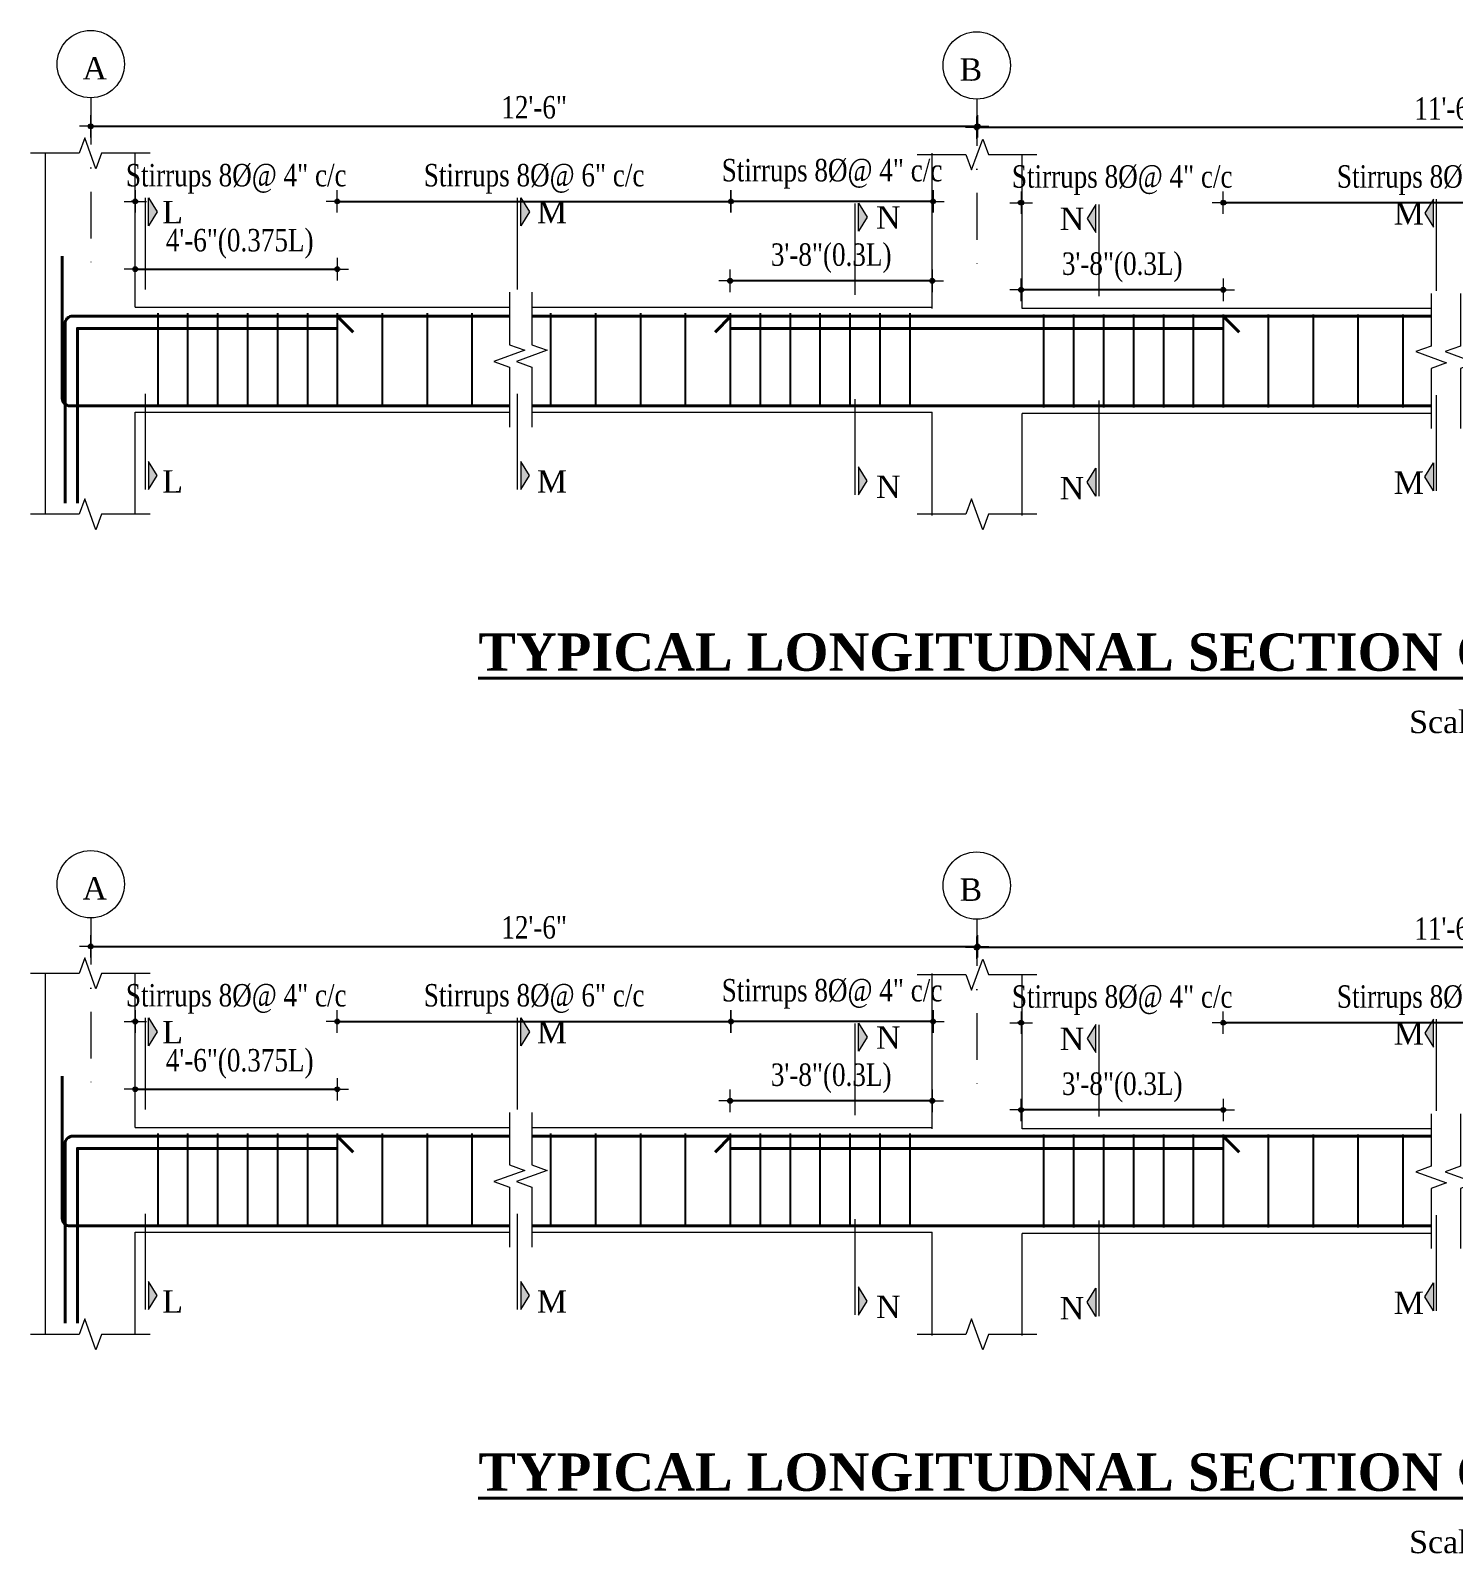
# Model space of a CAD drawing. Header units: feet. Extents: x 28652 to 66086, y -6769 to -640.
# Drawn here: x 55083.7 to 55464, y -1166.6 to -759.5 of the extents above; entities that cross this region are included whole.
import ezdxf

# ---------------------------------------------------------------- set-up
doc = ezdxf.new("R2010")
doc.units = ezdxf.units.FT
doc.header["$LTSCALE"] = 50
doc.header["$MEASUREMENT"] = 0
doc.header["$PDMODE"] = 34
doc.linetypes.add('DASHDOTX2', pattern=[2, 1, -0.5, 0, -0.5])
for name, color, linetype, lineweight in [('DIMENSION', 142, 'Continuous', 13), ('SES-CENTRE', 8, 'DASHDOTX2', 13), ('SES-DIMENSION', 142, 'Continuous', 13), ('SES-HACTH', 8, 'Continuous', 13), ('SES-REBARS', 1, 'Continuous', 40), ('SES-SLAB OUTLINE', 4, 'Continuous', 18), ('SES-TEXT', 3, 'Continuous', 20), ('SES-TitleText', 7, 'Continuous', 40)]:
    doc.layers.add(name, color=color, linetype=linetype, lineweight=lineweight)
doc.layers.add('SES-STIRRUP', color=10, linetype='Continuous')
doc.styles.add('1.8 str', font='times.ttf', dxfattribs={"width": 0.8, "height": 6})
doc.styles.add('SES-ARAIL', font='times.ttf', dxfattribs={"height": 6})
doc.styles.add('SES-Title Text', font='times.ttf', dxfattribs={"height": 10})
doc.dimstyles.new('1.4', dxfattribs={"dimscale": 0, "dimtxt": 6, "dimasz": 0.5, "dimexe": 2, "dimexo": 9, "dimgap": 2, "dimtad": 1, "dimdec": 0, "dimlfac": 0.5, "dimzin": 3, "dimdsep": 46, "dimlunit": 4, "dimtxsty": '1.8 str', "dimblk": 'DIM', "dimcen": 3, "dimdle": 3, "dimse1": 1, "dimse2": 1, "dimclrd": 256, "dimclre": 256, "dimclrt": 7, "dimadec": 1, "dimazin": 2, "dimtfac": 1, "dimtdec": 0, "dimtix": 1, "dimtofl": 0, "dimtmove": 2, "dimatfit": 3, "dimldrblk": 'arrow', "dimfxl": 2, "dimfrac": 2, "dimtolj": 2, "dimtzin": 0, "dimarcsym": 0})

# ---------------------------------------------------------------- blocks, each defined once
blk = doc.blocks.new('DIM')
at = {"layer": 'DIMENSION'}
h = blk.add_hatch(color=256, dxfattribs=at)
h.paths.add_polyline_path([(0, 1.28), (0, 0), (1.28, 0, 0.414214)])
h.paths.add_polyline_path([(1.28, 0), (0, 0), (0, -1.28, 0.414214)])
h.paths.add_polyline_path([(0, 0), (-1.28, 0, 0.414214), (0, -1.28)])
h.paths.add_polyline_path([(0, 1.28, 0.414214), (-1.28, 0), (0, 0)])
for p, q in [((-6, 0), (6, 0)), ((0, 6), (0, -6))]:
    blk.add_line(p, q, dxfattribs=at)
blk.add_circle((0, 0), 1.28, dxfattribs=at)
blk = doc.blocks.new('*D749')
at = {"layer": 'Defpoints', "color": 0, "ltscale": 10, "transparency": 16777216}
for p in [(55336.6, -785.47), (55336.6, -824.76), (55588.1, -824.76)]:
    blk.add_point(p, dxfattribs=at)
at = {"layer": 'SES-DIMENSION', "lineweight": -2, "ltscale": 10, "transparency": 16777216}
blk.add_line((55587.6, -785.47), (55337.1, -785.47), dxfattribs=at)
at = {"layer": 'SES-DIMENSION', "lineweight": -2, "ltscale": 10, "transparency": 16777216, "xscale": 0.5, "yscale": 0.5, "zscale": 0.5, "rotation": 180}
blk.add_blockref('DIM', (55336.6, -785.47), dxfattribs=at)
at = {"layer": 'SES-DIMENSION', "lineweight": -2, "ltscale": 10, "transparency": 16777216, "xscale": 0.5, "yscale": 0.5, "zscale": 0.5}
blk.add_blockref('DIM', (55588.1, -785.47), dxfattribs=at)
at = {"layer": 'SES-DIMENSION', "color": 7, "ltscale": 10, "transparency": 16777216, "insert": (55462.35, -780.42), "char_height": 6, "attachment_point": 5, "style": '1.8 str'}
blk.add_mtext('\\A2;11\'-6"', dxfattribs=at)
blk = doc.blocks.new('arrow')
at = {"layer": 'DIMENSION'}
blk.add_lwpolyline([(1.21, 0, 0, 2.1, 0), (-2.29, 0, 0, 0, 0), (1.21, 0, 0, 0, 0)], format="xyseb", dxfattribs=at)
blk = doc.blocks.new('*D493')
at = {"layer": 'Defpoints', "color": 0, "ltscale": 10, "transparency": 16777216}
for p in [(55348.49, -828.83), (55402.49, -833.85), (55348.49, -844.47)]:
    blk.add_point(p, dxfattribs=at)
at = {"layer": 'SES-DIMENSION', "lineweight": -2, "ltscale": 10, "transparency": 16777216}
blk.add_line((55401.99, -828.83), (55348.99, -828.83), dxfattribs=at)
at = {"layer": 'SES-DIMENSION', "lineweight": -2, "ltscale": 10, "transparency": 16777216, "xscale": 0.5, "yscale": 0.5, "zscale": 0.5, "rotation": 180}
blk.add_blockref('DIM', (55348.49, -828.83), dxfattribs=at)
at = {"layer": 'SES-DIMENSION', "lineweight": -2, "ltscale": 10, "transparency": 16777216, "xscale": 0.5, "yscale": 0.5, "zscale": 0.5}
blk.add_blockref('DIM', (55402.49, -828.83), dxfattribs=at)
at = {"layer": 'SES-DIMENSION', "color": 7, "ltscale": 10, "transparency": 16777216, "insert": (55375.49, -822.81), "char_height": 6, "attachment_point": 5, "style": '1.8 str'}
blk.add_mtext('\\A2;3\'-8"(0.3L)', dxfattribs=at)
blk = doc.blocks.new('*D494')
at = {"layer": 'Defpoints', "color": 0, "ltscale": 10, "transparency": 16777216}
for p in [(55402.49, -805.54), (55348.49, -817.52), (55402.49, -822.78)]:
    blk.add_point(p, dxfattribs=at)
at = {"layer": 'SES-DIMENSION', "lineweight": -2, "ltscale": 10, "transparency": 16777216}
for p, q in [((55347.99, -805.54), (55347.49, -805.54)), ((55402.99, -805.54), (55403.49, -805.54))]:
    blk.add_line(p, q, dxfattribs=at)
at = {"layer": 'SES-DIMENSION', "lineweight": -2, "ltscale": 10, "transparency": 16777216, "xscale": 0.5, "yscale": 0.5, "zscale": 0.5}
blk.add_blockref('DIM', (55348.49, -805.54), dxfattribs=at)
at = {"layer": 'SES-DIMENSION', "lineweight": -2, "ltscale": 10, "transparency": 16777216, "xscale": 0.5, "yscale": 0.5, "zscale": 0.5, "rotation": 180}
blk.add_blockref('DIM', (55402.49, -805.54), dxfattribs=at)
at = {"layer": 'SES-DIMENSION', "color": 7, "ltscale": 10, "transparency": 16777216, "insert": (55375.49, -799.51), "char_height": 6, "attachment_point": 5, "style": '1.8 str'}
blk.add_mtext('\\A2;Stirrups 8%%C@ 4" c/c', dxfattribs=at)
blk = doc.blocks.new('*D495')
at = {"layer": 'Defpoints', "color": 0, "ltscale": 10, "transparency": 16777216}
for p in [(55402.49, -805.54), (55402.49, -808.54), (55522.21, -820.57)]:
    blk.add_point(p, dxfattribs=at)
at = {"layer": 'SES-DIMENSION', "lineweight": -2, "ltscale": 10, "transparency": 16777216}
blk.add_line((55521.71, -805.54), (55402.99, -805.54), dxfattribs=at)
at = {"layer": 'SES-DIMENSION', "lineweight": -2, "ltscale": 10, "transparency": 16777216, "xscale": 0.5, "yscale": 0.5, "zscale": 0.5, "rotation": 180}
blk.add_blockref('DIM', (55402.49, -805.54), dxfattribs=at)
at = {"layer": 'SES-DIMENSION', "lineweight": -2, "ltscale": 10, "transparency": 16777216, "xscale": 0.5, "yscale": 0.5, "zscale": 0.5}
blk.add_blockref('DIM', (55522.21, -805.54), dxfattribs=at)
at = {"layer": 'SES-DIMENSION', "color": 7, "ltscale": 10, "transparency": 16777216, "insert": (55462.35, -799.51), "char_height": 6, "attachment_point": 5, "style": '1.8 str'}
blk.add_mtext('\\A2;Stirrups 8%%C@ 6" c/c', dxfattribs=at)
blk = doc.blocks.new('*D577')
at = {"layer": 'Defpoints', "color": 0, "ltscale": 10, "transparency": 16777216}
for p in [(55336.82, -785.13), (55099.82, -820.98), (55336.82, -820.98)]:
    blk.add_point(p, dxfattribs=at)
at = {"layer": 'SES-DIMENSION', "lineweight": -2, "ltscale": 10, "transparency": 16777216}
blk.add_line((55100.32, -785.13), (55336.32, -785.13), dxfattribs=at)
at = {"layer": 'SES-DIMENSION', "lineweight": -2, "ltscale": 10, "transparency": 16777216, "xscale": 0.5, "yscale": 0.5, "zscale": 0.5, "rotation": 180}
blk.add_blockref('DIM', (55099.82, -785.13), dxfattribs=at)
at = {"layer": 'SES-DIMENSION', "lineweight": -2, "ltscale": 10, "transparency": 16777216, "xscale": 0.5, "yscale": 0.5, "zscale": 0.5}
blk.add_blockref('DIM', (55336.82, -785.13), dxfattribs=at)
at = {"layer": 'SES-DIMENSION', "color": 7, "ltscale": 10, "transparency": 16777216, "insert": (55218.32, -780.08), "char_height": 6, "attachment_point": 5, "style": '1.8 str'}
blk.add_mtext('\\A2;12\'-6"', dxfattribs=at)
blk = doc.blocks.new('*D578')
at = {"layer": 'Defpoints', "color": 0, "ltscale": 10, "transparency": 16777216}
for p in [(55165.71, -823.31), (55111.71, -844.02), (55165.71, -847.19)]:
    blk.add_point(p, dxfattribs=at)
at = {"layer": 'SES-DIMENSION', "lineweight": -2, "ltscale": 10, "transparency": 16777216}
blk.add_line((55112.21, -823.31), (55165.21, -823.31), dxfattribs=at)
at = {"layer": 'SES-DIMENSION', "lineweight": -2, "ltscale": 10, "transparency": 16777216, "xscale": 0.5, "yscale": 0.5, "zscale": 0.5, "rotation": 180}
blk.add_blockref('DIM', (55111.71, -823.31), dxfattribs=at)
at = {"layer": 'SES-DIMENSION', "lineweight": -2, "ltscale": 10, "transparency": 16777216, "xscale": 0.5, "yscale": 0.5, "zscale": 0.5}
blk.add_blockref('DIM', (55165.71, -823.31), dxfattribs=at)
at = {"layer": 'SES-DIMENSION', "color": 7, "ltscale": 10, "transparency": 16777216, "insert": (55139.62, -816.53), "char_height": 6, "attachment_point": 5, "style": '1.8 str'}
blk.add_mtext('\\A2;4\'-6"(0.375L)', dxfattribs=at)
blk = doc.blocks.new('*D579')
at = {"layer": 'Defpoints', "color": 0, "ltscale": 10, "transparency": 16777216}
for p in [(55165.71, -805.2), (55111.71, -817.17), (55165.71, -822.44)]:
    blk.add_point(p, dxfattribs=at)
at = {"layer": 'SES-DIMENSION', "lineweight": -2, "ltscale": 10, "transparency": 16777216}
for p, q in [((55111.21, -805.2), (55110.71, -805.2)), ((55166.21, -805.2), (55166.71, -805.2))]:
    blk.add_line(p, q, dxfattribs=at)
at = {"layer": 'SES-DIMENSION', "lineweight": -2, "ltscale": 10, "transparency": 16777216, "xscale": 0.5, "yscale": 0.5, "zscale": 0.5}
blk.add_blockref('DIM', (55111.71, -805.2), dxfattribs=at)
at = {"layer": 'SES-DIMENSION', "lineweight": -2, "ltscale": 10, "transparency": 16777216, "xscale": 0.5, "yscale": 0.5, "zscale": 0.5, "rotation": 180}
blk.add_blockref('DIM', (55165.71, -805.2), dxfattribs=at)
at = {"layer": 'SES-DIMENSION', "color": 7, "ltscale": 10, "transparency": 16777216, "insert": (55138.71, -799.16), "char_height": 6, "attachment_point": 5, "style": '1.8 str'}
blk.add_mtext('\\A2;Stirrups 8%%C@ 4" c/c', dxfattribs=at)
blk = doc.blocks.new('*D580')
at = {"layer": 'Defpoints', "color": 0, "ltscale": 10, "transparency": 16777216}
for p in [(55270.71, -826.42), (55324.71, -833.5), (55270.71, -844.13)]:
    blk.add_point(p, dxfattribs=at)
at = {"layer": 'SES-DIMENSION', "lineweight": -2, "ltscale": 10, "transparency": 16777216}
blk.add_line((55324.21, -826.42), (55271.21, -826.42), dxfattribs=at)
at = {"layer": 'SES-DIMENSION', "lineweight": -2, "ltscale": 10, "transparency": 16777216, "xscale": 0.5, "yscale": 0.5, "zscale": 0.5, "rotation": 180}
blk.add_blockref('DIM', (55270.71, -826.42), dxfattribs=at)
at = {"layer": 'SES-DIMENSION', "lineweight": -2, "ltscale": 10, "transparency": 16777216, "xscale": 0.5, "yscale": 0.5, "zscale": 0.5}
blk.add_blockref('DIM', (55324.71, -826.42), dxfattribs=at)
at = {"layer": 'SES-DIMENSION', "color": 7, "ltscale": 10, "transparency": 16777216, "insert": (55297.71, -820.39), "char_height": 6, "attachment_point": 5, "style": '1.8 str'}
blk.add_mtext('\\A2;3\'-8"(0.3L)', dxfattribs=at)
blk = doc.blocks.new('*D581')
at = {"layer": 'Defpoints', "color": 0, "ltscale": 10, "transparency": 16777216}
for p in [(55270.93, -805.2), (55324.93, -817.17), (55270.93, -822.44)]:
    blk.add_point(p, dxfattribs=at)
at = {"layer": 'SES-DIMENSION', "lineweight": -2, "ltscale": 10, "transparency": 16777216}
blk.add_line((55324.43, -805.2), (55271.43, -805.2), dxfattribs=at)
at = {"layer": 'SES-DIMENSION', "lineweight": -2, "ltscale": 10, "transparency": 16777216, "xscale": 0.5, "yscale": 0.5, "zscale": 0.5, "rotation": 180}
blk.add_blockref('DIM', (55270.93, -805.2), dxfattribs=at)
at = {"layer": 'SES-DIMENSION', "lineweight": -2, "ltscale": 10, "transparency": 16777216, "xscale": 0.5, "yscale": 0.5, "zscale": 0.5}
blk.add_blockref('DIM', (55324.93, -805.2), dxfattribs=at)
at = {"layer": 'SES-DIMENSION', "color": 7, "ltscale": 10, "transparency": 16777216, "insert": (55297.93, -797.82), "char_height": 6, "attachment_point": 5, "style": '1.8 str'}
blk.add_mtext('\\A2;Stirrups 8%%C@ 4" c/c', dxfattribs=at)
blk = doc.blocks.new('*D582')
at = {"layer": 'Defpoints', "color": 0, "ltscale": 10, "transparency": 16777216}
for p in [(55270.93, -805.2), (55165.71, -820.23), (55270.93, -822.44)]:
    blk.add_point(p, dxfattribs=at)
at = {"layer": 'SES-DIMENSION', "lineweight": -2, "ltscale": 10, "transparency": 16777216}
blk.add_line((55166.21, -805.2), (55270.43, -805.2), dxfattribs=at)
at = {"layer": 'SES-DIMENSION', "lineweight": -2, "ltscale": 10, "transparency": 16777216, "xscale": 0.5, "yscale": 0.5, "zscale": 0.5, "rotation": 180}
blk.add_blockref('DIM', (55165.71, -805.2), dxfattribs=at)
at = {"layer": 'SES-DIMENSION', "lineweight": -2, "ltscale": 10, "transparency": 16777216, "xscale": 0.5, "yscale": 0.5, "zscale": 0.5}
blk.add_blockref('DIM', (55270.93, -805.2), dxfattribs=at)
at = {"layer": 'SES-DIMENSION', "color": 7, "ltscale": 10, "transparency": 16777216, "insert": (55218.32, -799.16), "char_height": 6, "attachment_point": 5, "style": '1.8 str'}
blk.add_mtext('\\A2;Stirrups 8%%C@ 6" c/c', dxfattribs=at)
blk = doc.blocks.new('*D750')
at = {"layer": 'Defpoints', "color": 0, "ltscale": 10, "transparency": 16777216}
for p in [(55336.6, -1004.65), (55336.6, -1043.94), (55588.1, -1043.94)]:
    blk.add_point(p, dxfattribs=at)
at = {"layer": 'SES-DIMENSION', "lineweight": -2, "ltscale": 10, "transparency": 16777216}
blk.add_line((55587.6, -1004.65), (55337.1, -1004.65), dxfattribs=at)
at = {"layer": 'SES-DIMENSION', "lineweight": -2, "ltscale": 10, "transparency": 16777216, "xscale": 0.5, "yscale": 0.5, "zscale": 0.5, "rotation": 180}
blk.add_blockref('DIM', (55336.6, -1004.65), dxfattribs=at)
at = {"layer": 'SES-DIMENSION', "lineweight": -2, "ltscale": 10, "transparency": 16777216, "xscale": 0.5, "yscale": 0.5, "zscale": 0.5}
blk.add_blockref('DIM', (55588.1, -1004.65), dxfattribs=at)
at = {"layer": 'SES-DIMENSION', "color": 7, "ltscale": 10, "transparency": 16777216, "insert": (55462.35, -999.6), "char_height": 6, "attachment_point": 5, "style": '1.8 str'}
blk.add_mtext('\\A2;11\'-6"', dxfattribs=at)
blk = doc.blocks.new('*D664')
at = {"layer": 'Defpoints', "color": 0, "ltscale": 10, "transparency": 16777216}
for p in [(55348.49, -1048.02), (55402.49, -1053.03), (55348.49, -1063.65)]:
    blk.add_point(p, dxfattribs=at)
at = {"layer": 'SES-DIMENSION', "lineweight": -2, "ltscale": 10, "transparency": 16777216}
blk.add_line((55401.99, -1048.02), (55348.99, -1048.02), dxfattribs=at)
at = {"layer": 'SES-DIMENSION', "lineweight": -2, "ltscale": 10, "transparency": 16777216, "xscale": 0.5, "yscale": 0.5, "zscale": 0.5, "rotation": 180}
blk.add_blockref('DIM', (55348.49, -1048.02), dxfattribs=at)
at = {"layer": 'SES-DIMENSION', "lineweight": -2, "ltscale": 10, "transparency": 16777216, "xscale": 0.5, "yscale": 0.5, "zscale": 0.5}
blk.add_blockref('DIM', (55402.49, -1048.02), dxfattribs=at)
at = {"layer": 'SES-DIMENSION', "color": 7, "ltscale": 10, "transparency": 16777216, "insert": (55375.49, -1041.99), "char_height": 6, "attachment_point": 5, "style": '1.8 str'}
blk.add_mtext('\\A2;3\'-8"(0.3L)', dxfattribs=at)
blk = doc.blocks.new('*D665')
at = {"layer": 'Defpoints', "color": 0, "ltscale": 10, "transparency": 16777216}
for p in [(55402.49, -1024.72), (55348.49, -1036.7), (55402.49, -1041.97)]:
    blk.add_point(p, dxfattribs=at)
at = {"layer": 'SES-DIMENSION', "lineweight": -2, "ltscale": 10, "transparency": 16777216}
for p, q in [((55347.99, -1024.72), (55347.49, -1024.72)), ((55402.99, -1024.72), (55403.49, -1024.72))]:
    blk.add_line(p, q, dxfattribs=at)
at = {"layer": 'SES-DIMENSION', "lineweight": -2, "ltscale": 10, "transparency": 16777216, "xscale": 0.5, "yscale": 0.5, "zscale": 0.5}
blk.add_blockref('DIM', (55348.49, -1024.72), dxfattribs=at)
at = {"layer": 'SES-DIMENSION', "lineweight": -2, "ltscale": 10, "transparency": 16777216, "xscale": 0.5, "yscale": 0.5, "zscale": 0.5, "rotation": 180}
blk.add_blockref('DIM', (55402.49, -1024.72), dxfattribs=at)
at = {"layer": 'SES-DIMENSION', "color": 7, "ltscale": 10, "transparency": 16777216, "insert": (55375.49, -1018.69), "char_height": 6, "attachment_point": 5, "style": '1.8 str'}
blk.add_mtext('\\A2;Stirrups 8%%C@ 4" c/c', dxfattribs=at)
blk = doc.blocks.new('*D666')
at = {"layer": 'Defpoints', "color": 0, "ltscale": 10, "transparency": 16777216}
for p in [(55402.49, -1024.72), (55402.49, -1027.72), (55522.21, -1039.75)]:
    blk.add_point(p, dxfattribs=at)
at = {"layer": 'SES-DIMENSION', "lineweight": -2, "ltscale": 10, "transparency": 16777216}
blk.add_line((55521.71, -1024.72), (55402.99, -1024.72), dxfattribs=at)
at = {"layer": 'SES-DIMENSION', "lineweight": -2, "ltscale": 10, "transparency": 16777216, "xscale": 0.5, "yscale": 0.5, "zscale": 0.5, "rotation": 180}
blk.add_blockref('DIM', (55402.49, -1024.72), dxfattribs=at)
at = {"layer": 'SES-DIMENSION', "lineweight": -2, "ltscale": 10, "transparency": 16777216, "xscale": 0.5, "yscale": 0.5, "zscale": 0.5}
blk.add_blockref('DIM', (55522.21, -1024.72), dxfattribs=at)
at = {"layer": 'SES-DIMENSION', "color": 7, "ltscale": 10, "transparency": 16777216, "insert": (55462.35, -1018.69), "char_height": 6, "attachment_point": 5, "style": '1.8 str'}
blk.add_mtext('\\A2;Stirrups 8%%C@ 6" c/c', dxfattribs=at)
blk = doc.blocks.new('*D688')
at = {"layer": 'Defpoints', "color": 0, "ltscale": 10, "transparency": 16777216}
for p in [(55336.82, -1004.31), (55099.82, -1040.16), (55336.82, -1040.16)]:
    blk.add_point(p, dxfattribs=at)
at = {"layer": 'SES-DIMENSION', "lineweight": -2, "ltscale": 10, "transparency": 16777216}
blk.add_line((55100.32, -1004.31), (55336.32, -1004.31), dxfattribs=at)
at = {"layer": 'SES-DIMENSION', "lineweight": -2, "ltscale": 10, "transparency": 16777216, "xscale": 0.5, "yscale": 0.5, "zscale": 0.5, "rotation": 180}
blk.add_blockref('DIM', (55099.82, -1004.31), dxfattribs=at)
at = {"layer": 'SES-DIMENSION', "lineweight": -2, "ltscale": 10, "transparency": 16777216, "xscale": 0.5, "yscale": 0.5, "zscale": 0.5}
blk.add_blockref('DIM', (55336.82, -1004.31), dxfattribs=at)
at = {"layer": 'SES-DIMENSION', "color": 7, "ltscale": 10, "transparency": 16777216, "insert": (55218.32, -999.26), "char_height": 6, "attachment_point": 5, "style": '1.8 str'}
blk.add_mtext('\\A2;12\'-6"', dxfattribs=at)
blk = doc.blocks.new('*D689')
at = {"layer": 'Defpoints', "color": 0, "ltscale": 10, "transparency": 16777216}
for p in [(55165.71, -1042.49), (55111.71, -1063.2), (55165.71, -1066.38)]:
    blk.add_point(p, dxfattribs=at)
at = {"layer": 'SES-DIMENSION', "lineweight": -2, "ltscale": 10, "transparency": 16777216}
blk.add_line((55112.21, -1042.49), (55165.21, -1042.49), dxfattribs=at)
at = {"layer": 'SES-DIMENSION', "lineweight": -2, "ltscale": 10, "transparency": 16777216, "xscale": 0.5, "yscale": 0.5, "zscale": 0.5, "rotation": 180}
blk.add_blockref('DIM', (55111.71, -1042.49), dxfattribs=at)
at = {"layer": 'SES-DIMENSION', "lineweight": -2, "ltscale": 10, "transparency": 16777216, "xscale": 0.5, "yscale": 0.5, "zscale": 0.5}
blk.add_blockref('DIM', (55165.71, -1042.49), dxfattribs=at)
at = {"layer": 'SES-DIMENSION', "color": 7, "ltscale": 10, "transparency": 16777216, "insert": (55139.62, -1035.71), "char_height": 6, "attachment_point": 5, "style": '1.8 str'}
blk.add_mtext('\\A2;4\'-6"(0.375L)', dxfattribs=at)
blk = doc.blocks.new('*D690')
at = {"layer": 'Defpoints', "color": 0, "ltscale": 10, "transparency": 16777216}
for p in [(55165.71, -1024.38), (55111.71, -1036.36), (55165.71, -1041.62)]:
    blk.add_point(p, dxfattribs=at)
at = {"layer": 'SES-DIMENSION', "lineweight": -2, "ltscale": 10, "transparency": 16777216}
for p, q in [((55111.21, -1024.38), (55110.71, -1024.38)), ((55166.21, -1024.38), (55166.71, -1024.38))]:
    blk.add_line(p, q, dxfattribs=at)
at = {"layer": 'SES-DIMENSION', "lineweight": -2, "ltscale": 10, "transparency": 16777216, "xscale": 0.5, "yscale": 0.5, "zscale": 0.5}
blk.add_blockref('DIM', (55111.71, -1024.38), dxfattribs=at)
at = {"layer": 'SES-DIMENSION', "lineweight": -2, "ltscale": 10, "transparency": 16777216, "xscale": 0.5, "yscale": 0.5, "zscale": 0.5, "rotation": 180}
blk.add_blockref('DIM', (55165.71, -1024.38), dxfattribs=at)
at = {"layer": 'SES-DIMENSION', "color": 7, "ltscale": 10, "transparency": 16777216, "insert": (55138.71, -1018.35), "char_height": 6, "attachment_point": 5, "style": '1.8 str'}
blk.add_mtext('\\A2;Stirrups 8%%C@ 4" c/c', dxfattribs=at)
blk = doc.blocks.new('*D691')
at = {"layer": 'Defpoints', "color": 0, "ltscale": 10, "transparency": 16777216}
for p in [(55270.71, -1045.6), (55324.71, -1052.69), (55270.71, -1063.31)]:
    blk.add_point(p, dxfattribs=at)
at = {"layer": 'SES-DIMENSION', "lineweight": -2, "ltscale": 10, "transparency": 16777216}
blk.add_line((55324.21, -1045.6), (55271.21, -1045.6), dxfattribs=at)
at = {"layer": 'SES-DIMENSION', "lineweight": -2, "ltscale": 10, "transparency": 16777216, "xscale": 0.5, "yscale": 0.5, "zscale": 0.5, "rotation": 180}
blk.add_blockref('DIM', (55270.71, -1045.6), dxfattribs=at)
at = {"layer": 'SES-DIMENSION', "lineweight": -2, "ltscale": 10, "transparency": 16777216, "xscale": 0.5, "yscale": 0.5, "zscale": 0.5}
blk.add_blockref('DIM', (55324.71, -1045.6), dxfattribs=at)
at = {"layer": 'SES-DIMENSION', "color": 7, "ltscale": 10, "transparency": 16777216, "insert": (55297.71, -1039.58), "char_height": 6, "attachment_point": 5, "style": '1.8 str'}
blk.add_mtext('\\A2;3\'-8"(0.3L)', dxfattribs=at)
blk = doc.blocks.new('*D692')
at = {"layer": 'Defpoints', "color": 0, "ltscale": 10, "transparency": 16777216}
for p in [(55270.93, -1024.38), (55324.93, -1036.36), (55270.93, -1041.62)]:
    blk.add_point(p, dxfattribs=at)
at = {"layer": 'SES-DIMENSION', "lineweight": -2, "ltscale": 10, "transparency": 16777216}
blk.add_line((55324.43, -1024.38), (55271.43, -1024.38), dxfattribs=at)
at = {"layer": 'SES-DIMENSION', "lineweight": -2, "ltscale": 10, "transparency": 16777216, "xscale": 0.5, "yscale": 0.5, "zscale": 0.5, "rotation": 180}
blk.add_blockref('DIM', (55270.93, -1024.38), dxfattribs=at)
at = {"layer": 'SES-DIMENSION', "lineweight": -2, "ltscale": 10, "transparency": 16777216, "xscale": 0.5, "yscale": 0.5, "zscale": 0.5}
blk.add_blockref('DIM', (55324.93, -1024.38), dxfattribs=at)
at = {"layer": 'SES-DIMENSION', "color": 7, "ltscale": 10, "transparency": 16777216, "insert": (55297.93, -1017), "char_height": 6, "attachment_point": 5, "style": '1.8 str'}
blk.add_mtext('\\A2;Stirrups 8%%C@ 4" c/c', dxfattribs=at)
blk = doc.blocks.new('*D693')
at = {"layer": 'Defpoints', "color": 0, "ltscale": 10, "transparency": 16777216}
for p in [(55270.93, -1024.38), (55165.71, -1039.41), (55270.93, -1041.62)]:
    blk.add_point(p, dxfattribs=at)
at = {"layer": 'SES-DIMENSION', "lineweight": -2, "ltscale": 10, "transparency": 16777216}
blk.add_line((55166.21, -1024.38), (55270.43, -1024.38), dxfattribs=at)
at = {"layer": 'SES-DIMENSION', "lineweight": -2, "ltscale": 10, "transparency": 16777216, "xscale": 0.5, "yscale": 0.5, "zscale": 0.5, "rotation": 180}
blk.add_blockref('DIM', (55165.71, -1024.38), dxfattribs=at)
at = {"layer": 'SES-DIMENSION', "lineweight": -2, "ltscale": 10, "transparency": 16777216, "xscale": 0.5, "yscale": 0.5, "zscale": 0.5}
blk.add_blockref('DIM', (55270.93, -1024.38), dxfattribs=at)
at = {"layer": 'SES-DIMENSION', "color": 7, "ltscale": 10, "transparency": 16777216, "insert": (55218.32, -1018.35), "char_height": 6, "attachment_point": 5, "style": '1.8 str'}
blk.add_mtext('\\A2;Stirrups 8%%C@ 6" c/c', dxfattribs=at)

msp = doc.modelspace()

# ---------------------------------------------------------------- hatches: boundary and pattern name
at = {"layer": 'SES-HACTH', "ltscale": 10}
for points in [[(55115.3, -804.22), (55115.3, -811.72), (55117.61, -807.97)], [(55214.77, -804.22), (55214.77, -811.72), (55217.08, -807.97)], [(55304.99, -805.67), (55304.99, -813.17), (55307.3, -809.42)], [(55458.65, -804.57), (55458.65, -812.07), (55456.34, -808.32)], [(55368.43, -806.01), (55368.43, -813.51), (55366.12, -809.76)], [(55115.3, -882.22), (55115.3, -874.71), (55117.61, -878.46)], [(55214.77, -882.22), (55214.77, -874.71), (55217.08, -878.46)], [(55458.65, -882.56), (55458.65, -875.06), (55456.34, -878.81)], [(55304.99, -883.66), (55304.99, -876.16), (55307.3, -879.91)], [(55368.43, -884), (55368.43, -876.5), (55366.12, -880.25)], [(55115.3, -1023.41), (55115.3, -1030.91), (55117.61, -1027.16)], [(55214.77, -1023.41), (55214.77, -1030.91), (55217.08, -1027.16)], [(55304.99, -1024.85), (55304.99, -1032.35), (55307.3, -1028.6)], [(55368.43, -1025.19), (55368.43, -1032.69), (55366.12, -1028.94)], [(55458.65, -1023.75), (55458.65, -1031.25), (55456.34, -1027.5)], [(55115.3, -1101.4), (55115.3, -1093.9), (55117.61, -1097.65)], [(55214.77, -1101.4), (55214.77, -1093.9), (55217.08, -1097.65)], [(55458.65, -1101.74), (55458.65, -1094.24), (55456.34, -1097.99)], [(55304.99, -1102.84), (55304.99, -1095.34), (55307.3, -1099.09)], [(55368.43, -1103.19), (55368.43, -1095.68), (55366.12, -1099.44)]]:
    msp.add_hatch(color=256, dxfattribs=at).paths.add_polyline_path(points)

# ---------------------------------------------------------------- linework, layer by layer
at = {"layer": 'SES-CENTRE', "ltscale": 0.25}
for p, q in [((55099.82, -777.51), (55099.82, -824.42)), ((55336.6, -777.85), (55336.6, -824.76)), ((55099.82, -996.69), (55099.82, -1043.6)), ((55336.6, -997.04), (55336.6, -1043.94))]:
    msp.add_line(p, q, dxfattribs=at)
at = {"layer": 'SES-DIMENSION', "ltscale": 10}
for p, q in [((55114.45, -828.77), (55114.45, -804.27)), ((55213.91, -828.77), (55213.91, -804.27)), ((55304.13, -830.21), (55304.13, -805.72)), ((55459.51, -829.11), (55459.51, -804.62)), ((55369.29, -830.56), (55369.29, -806.06)), ((55114.45, -882.17), (55114.45, -856.62)), ((55213.91, -882.17), (55213.91, -856.62)), ((55304.13, -883.61), (55304.13, -858.07)), ((55369.29, -883.95), (55369.29, -858.41)), ((55459.51, -882.51), (55459.51, -856.97)), ((55114.45, -1047.95), (55114.45, -1023.45)), ((55213.91, -1047.95), (55213.91, -1023.45)), ((55304.13, -1049.4), (55304.13, -1024.9)), ((55369.29, -1049.74), (55369.29, -1025.24)), ((55459.51, -1048.3), (55459.51, -1023.8)), ((55114.45, -1101.35), (55114.45, -1075.81)), ((55213.91, -1101.35), (55213.91, -1075.81)), ((55304.13, -1102.79), (55304.13, -1077.25)), ((55369.29, -1103.14), (55369.29, -1077.59)), ((55459.51, -1101.69), (55459.51, -1076.15))]:
    msp.add_line(p, q, dxfattribs=at)
for points in [[(55115.3, -811.72), (55115.3, -804.22), (55117.61, -807.97), (55115.3, -811.72)], [(55214.77, -811.72), (55214.77, -804.22), (55217.08, -807.97), (55214.77, -811.72)], [(55304.99, -813.17), (55304.99, -805.67), (55307.3, -809.42), (55304.99, -813.17)], [(55458.65, -812.07), (55458.65, -804.57), (55456.34, -808.32), (55458.65, -812.07)], [(55368.43, -813.51), (55368.43, -806.01), (55366.12, -809.76), (55368.43, -813.51)], [(55115.3, -1030.91), (55115.3, -1023.41), (55117.61, -1027.16), (55115.3, -1030.91)], [(55214.77, -1030.91), (55214.77, -1023.41), (55217.08, -1027.16), (55214.77, -1030.91)], [(55304.99, -1032.35), (55304.99, -1024.85), (55307.3, -1028.6), (55304.99, -1032.35)], [(55368.43, -1032.69), (55368.43, -1025.19), (55366.12, -1028.94), (55368.43, -1032.69)], [(55458.65, -1031.25), (55458.65, -1023.75), (55456.34, -1027.5), (55458.65, -1031.25)]]:
    msp.add_lwpolyline(points, dxfattribs=at)
at = {"layer": 'SES-DIMENSION', "linetype": 'Continuous', "ltscale": 10}
for centre in [(55099.82, -768.51), (55336.6, -768.85), (55099.82, -987.69), (55336.6, -988.04)]:
    msp.add_circle(centre, 9, dxfattribs=at)
at = {"layer": 'SES-REBARS', "ltscale": 10}
for p, q in [((55341.71, -835.85), (55217.71, -835.85)), ((55458.05, -835.85), (55433.07, -835.85)), ((55317.71, -839.13), (55402.49, -839.13)), ((55341.71, -859.85), (55217.71, -859.85)), ((55458.05, -859.85), (55433.07, -859.85)), ((55341.71, -1055.03), (55217.71, -1055.03)), ((55317.71, -1058.32), (55402.49, -1058.32)), ((55458.05, -1055.03), (55433.07, -1055.03)), ((55341.71, -1079.03), (55217.71, -1079.03)), ((55458.05, -1079.03), (55433.07, -1079.03))]:
    msp.add_line(p, q, dxfattribs=at)
for points in [[(55111.71, -859.85), (55094.23, -859.85, -0.414214), (55092.21, -857.83), (55092.21, -819.85)], [(55092.96, -885.85), (55092.96, -837.86, -0.414214), (55094.98, -835.85), (55111.71, -835.85)], [(55111.71, -1079.03), (55094.23, -1079.03, -0.414214), (55092.21, -1077.01), (55092.21, -1039.03)], [(55092.96, -1105.03), (55092.96, -1057.04, -0.414214), (55094.98, -1055.03), (55111.71, -1055.03)]]:
    msp.add_lwpolyline(points, format="xyb", dxfattribs=at)
for points in [[(55111.71, -835.85), (55165.71, -835.85)], [(55165.71, -835.85), (55211.71, -835.85)], [(55165.71, -835.85), (55169.97, -840.11)], [(55317.71, -835.85), (55263.71, -835.85)], [(55270.93, -835.85), (55266.67, -840.11)], [(55361.07, -835.85), (55324.71, -835.85)], [(55433.07, -835.85), (55361.07, -835.85)], [(55402.49, -835.85), (55406.75, -840.11)], [(55446.76, -835.85), (55458.05, -835.85)], [(55096.25, -885.85), (55096.25, -839.13), (55111.71, -839.13)], [(55111.71, -839.13), (55165.71, -839.13)], [(55317.71, -839.13), (55270.71, -839.13)], [(55402.49, -839.13), (55324.71, -839.13)], [(55165.71, -859.85), (55111.71, -859.85)], [(55211.71, -859.85), (55165.71, -859.85)], [(55263.71, -859.85), (55317.71, -859.85)], [(55324.71, -859.85), (55361.07, -859.85)], [(55361.07, -859.85), (55433.07, -859.85)], [(55458.05, -859.85), (55446.76, -859.85)], [(55096.25, -1105.03), (55096.25, -1058.32), (55111.71, -1058.32)], [(55111.71, -1055.03), (55165.71, -1055.03)], [(55111.71, -1058.32), (55165.71, -1058.32)], [(55165.71, -1055.03), (55211.71, -1055.03)], [(55165.71, -1055.03), (55169.97, -1059.29)], [(55317.71, -1055.03), (55263.71, -1055.03)], [(55270.93, -1055.03), (55266.67, -1059.29)], [(55317.71, -1058.32), (55270.71, -1058.32)], [(55361.07, -1055.03), (55324.71, -1055.03)], [(55402.49, -1058.32), (55324.71, -1058.32)], [(55433.07, -1055.03), (55361.07, -1055.03)], [(55402.49, -1055.03), (55406.75, -1059.29)], [(55446.76, -1055.03), (55458.05, -1055.03)], [(55165.71, -1079.03), (55111.71, -1079.03)], [(55211.71, -1079.03), (55165.71, -1079.03)], [(55263.71, -1079.03), (55317.71, -1079.03)], [(55324.71, -1079.03), (55361.07, -1079.03)], [(55361.07, -1079.03), (55433.07, -1079.03)], [(55458.05, -1079.03), (55446.76, -1079.03)]]:
    msp.add_lwpolyline(points, dxfattribs=at)
at = {"layer": 'SES-SLAB OUTLINE', "ltscale": 10}
for p, q in [((55087.71, -888.81), (55087.71, -792.34)), ((55111.71, -833.5), (55111.71, -792.34)), ((55324.71, -833.85), (55324.71, -792.34)), ((55348.71, -833.85), (55348.71, -792.68)), ((55111.71, -833.5), (55211.71, -833.5)), ((55217.71, -833.5), (55324.71, -833.5)), ((55458.05, -833.85), (55348.71, -833.85)), ((55111.71, -888.81), (55111.71, -861.5)), ((55111.71, -861.5), (55211.71, -861.5)), ((55217.71, -861.5), (55324.71, -861.5)), ((55324.71, -889.16), (55324.71, -861.5)), ((55348.71, -889.16), (55348.71, -861.85)), ((55458.05, -861.85), (55348.71, -861.85)), ((55087.71, -1108), (55087.71, -1011.52)), ((55111.71, -1052.69), (55111.71, -1011.52)), ((55324.71, -1053.03), (55324.71, -1011.52)), ((55348.71, -1053.03), (55348.71, -1011.86)), ((55111.71, -1052.69), (55211.71, -1052.69)), ((55217.71, -1052.69), (55324.71, -1052.69)), ((55458.05, -1053.03), (55348.71, -1053.03)), ((55111.71, -1108), (55111.71, -1080.69)), ((55111.71, -1080.69), (55211.71, -1080.69)), ((55217.71, -1080.69), (55324.71, -1080.69)), ((55324.71, -1108.34), (55324.71, -1080.69)), ((55348.71, -1108.34), (55348.71, -1081.03)), ((55458.05, -1081.03), (55348.71, -1081.03))]:
    msp.add_line(p, q, dxfattribs=at)
for points in [[(55115.71, -792.34), (55102.71, -792.34), (55101.21, -796.46), (55098.21, -788.21), (55096.71, -792.34), (55083.71, -792.34)], [(55320.71, -792.68), (55333.71, -792.68), (55335.21, -796.8), (55338.21, -788.56), (55339.71, -792.68), (55352.71, -792.68)], [(55211.71, -829.5), (55211.71, -843.5), (55215.83, -845), (55207.59, -848), (55211.71, -849.5), (55211.71, -865.5)], [(55217.71, -829.5), (55217.71, -843.5), (55221.83, -845), (55213.59, -848), (55217.71, -849.5), (55217.71, -865.5)], [(55458.05, -829.85), (55458.05, -843.85), (55453.93, -845.35), (55462.17, -848.35), (55458.05, -849.85), (55458.05, -865.85)], [(55465.9, -829.85), (55465.9, -843.85), (55461.78, -845.35), (55470.02, -848.35), (55465.9, -849.85), (55465.9, -865.85)], [(55115.71, -888.81), (55102.71, -888.81), (55101.21, -892.94), (55098.21, -884.69), (55096.71, -888.81), (55083.71, -888.81)], [(55352.71, -888.81), (55339.71, -888.81), (55338.21, -892.94), (55335.21, -884.69), (55333.71, -888.81), (55320.71, -888.81)], [(55115.71, -1011.52), (55102.71, -1011.52), (55101.21, -1015.64), (55098.21, -1007.4), (55096.71, -1011.52), (55083.71, -1011.52)], [(55320.71, -1011.86), (55333.71, -1011.86), (55335.21, -1015.98), (55338.21, -1007.74), (55339.71, -1011.86), (55352.71, -1011.86)], [(55211.71, -1048.69), (55211.71, -1062.69), (55215.83, -1064.19), (55207.59, -1067.19), (55211.71, -1068.69), (55211.71, -1084.69)], [(55217.71, -1048.69), (55217.71, -1062.69), (55221.83, -1064.19), (55213.59, -1067.19), (55217.71, -1068.69), (55217.71, -1084.69)], [(55458.05, -1049.03), (55458.05, -1063.03), (55453.93, -1064.53), (55462.17, -1067.53), (55458.05, -1069.03), (55458.05, -1085.03)], [(55465.9, -1049.03), (55465.9, -1063.03), (55461.78, -1064.53), (55470.02, -1067.53), (55465.9, -1069.03), (55465.9, -1085.03)], [(55115.71, -1108), (55102.71, -1108), (55101.21, -1112.12), (55098.21, -1103.88), (55096.71, -1108), (55083.71, -1108)], [(55352.71, -1108), (55339.71, -1108), (55338.21, -1112.12), (55335.21, -1103.88), (55333.71, -1108), (55320.71, -1108)]]:
    msp.add_lwpolyline(points, dxfattribs=at)
at = {"layer": 'SES-STIRRUP'}
for p, q in [((55117.71, -835.1), (55117.71, -859.9)), ((55125.71, -835.1), (55125.71, -859.9)), ((55133.71, -835.1), (55133.71, -859.9)), ((55141.71, -835.1), (55141.71, -859.9)), ((55149.71, -835.1), (55149.71, -859.9)), ((55157.71, -835.1), (55157.71, -859.9)), ((55165.71, -835.1), (55165.71, -859.9)), ((55177.71, -835.1), (55177.71, -859.9)), ((55189.71, -835.1), (55189.71, -859.9)), ((55201.71, -835.1), (55201.71, -859.9)), ((55222.71, -835.1), (55222.71, -859.9)), ((55234.71, -835.1), (55234.71, -859.9)), ((55246.71, -835.1), (55246.71, -859.9)), ((55258.71, -835.1), (55258.71, -859.9)), ((55270.71, -835.1), (55270.71, -859.9)), ((55278.71, -835.1), (55278.71, -859.9)), ((55286.71, -835.1), (55286.71, -859.9)), ((55294.71, -835.1), (55294.71, -859.9)), ((55302.71, -835.1), (55302.71, -859.9)), ((55310.71, -835.1), (55310.71, -859.9)), ((55318.71, -835.1), (55318.71, -859.9)), ((55354.49, -835.45), (55354.49, -860.25)), ((55362.49, -835.45), (55362.49, -860.25)), ((55370.49, -835.45), (55370.49, -860.25)), ((55378.49, -835.45), (55378.49, -860.25)), ((55386.49, -835.45), (55386.49, -860.25)), ((55394.49, -835.45), (55394.49, -860.25)), ((55402.49, -835.45), (55402.49, -860.25)), ((55414.49, -835.45), (55414.49, -860.25)), ((55426.49, -835.45), (55426.49, -860.25)), ((55438.49, -835.45), (55438.49, -860.25)), ((55450.49, -835.45), (55450.49, -860.25)), ((55117.71, -1054.29), (55117.71, -1079.09)), ((55125.71, -1054.29), (55125.71, -1079.09)), ((55133.71, -1054.29), (55133.71, -1079.09)), ((55141.71, -1054.29), (55141.71, -1079.09)), ((55149.71, -1054.29), (55149.71, -1079.09)), ((55157.71, -1054.29), (55157.71, -1079.09)), ((55165.71, -1054.29), (55165.71, -1079.09)), ((55177.71, -1054.29), (55177.71, -1079.09)), ((55189.71, -1054.29), (55189.71, -1079.09)), ((55201.71, -1054.29), (55201.71, -1079.09)), ((55222.71, -1054.29), (55222.71, -1079.09)), ((55234.71, -1054.29), (55234.71, -1079.09)), ((55246.71, -1054.29), (55246.71, -1079.09)), ((55258.71, -1054.29), (55258.71, -1079.09)), ((55270.71, -1054.29), (55270.71, -1079.09)), ((55278.71, -1054.29), (55278.71, -1079.09)), ((55286.71, -1054.29), (55286.71, -1079.09)), ((55294.71, -1054.29), (55294.71, -1079.09)), ((55302.71, -1054.29), (55302.71, -1079.09)), ((55310.71, -1054.29), (55310.71, -1079.09)), ((55318.71, -1054.29), (55318.71, -1079.09)), ((55354.49, -1054.63), (55354.49, -1079.43)), ((55362.49, -1054.63), (55362.49, -1079.43)), ((55370.49, -1054.63), (55370.49, -1079.43)), ((55378.49, -1054.63), (55378.49, -1079.43)), ((55386.49, -1054.63), (55386.49, -1079.43)), ((55394.49, -1054.63), (55394.49, -1079.43)), ((55402.49, -1054.63), (55402.49, -1079.43)), ((55414.49, -1054.63), (55414.49, -1079.43)), ((55426.49, -1054.63), (55426.49, -1079.43)), ((55438.49, -1054.63), (55438.49, -1079.43)), ((55450.49, -1054.63), (55450.49, -1079.43))]:
    msp.add_line(p, q, dxfattribs=at)
at = {"layer": 'SES-TEXT', "ltscale": 10}
for points in [[(55115.3, -874.71), (55115.3, -882.22), (55117.61, -878.46), (55115.3, -874.71)], [(55214.77, -874.71), (55214.77, -882.22), (55217.08, -878.46), (55214.77, -874.71)], [(55458.65, -875.06), (55458.65, -882.56), (55456.34, -878.81), (55458.65, -875.06)], [(55304.99, -876.16), (55304.99, -883.66), (55307.3, -879.91), (55304.99, -876.16)], [(55368.43, -876.5), (55368.43, -884), (55366.12, -880.25), (55368.43, -876.5)], [(55115.3, -1093.9), (55115.3, -1101.4), (55117.61, -1097.65), (55115.3, -1093.9)], [(55214.77, -1093.9), (55214.77, -1101.4), (55217.08, -1097.65), (55214.77, -1093.9)], [(55458.65, -1094.24), (55458.65, -1101.74), (55456.34, -1097.99), (55458.65, -1094.24)], [(55304.99, -1095.34), (55304.99, -1102.84), (55307.3, -1099.09), (55304.99, -1095.34)], [(55368.43, -1095.68), (55368.43, -1103.19), (55366.12, -1099.44), (55368.43, -1095.68)]]:
    msp.add_lwpolyline(points, dxfattribs=at)

# ---------------------------------------------------------------- texts
at = {"layer": 'SES-TEXT', "style": 'SES-ARAIL'}
for s, p in [('A', (55097.62, -772.61)), ('B', (55332.01, -772.95)), ('A', (55097.62, -991.79)), ('B', (55332.01, -992.13))]:
    msp.add_text(s, height=6, dxfattribs=at).set_placement(p)
at = {"layer": 'SES-TEXT', "ltscale": 10, "style": 'SES-ARAIL'}
for s, rotation, p in [('L', 0.0001, (55118.95, -811.06)), ('M', 0.0001, (55219.07, -811.06)), ('M', 359.9999, (55448.08, -811.4)), ('N', 0.0001, (55309.71, -812.5)), ('N', 359.9999, (55358.78, -812.85)), ('L', 0.0001, (55118.95, -883.04)), ('M', 0.0001, (55219.07, -883.04)), ('N', 0.0001, (55309.71, -884.48)), ('N', 359.9999, (55358.78, -884.83)), ('M', 359.9999, (55448.08, -883.38)), ('L', 0.0001, (55118.95, -1030.24)), ('M', 0.0001, (55219.07, -1030.24)), ('N', 0.0001, (55309.71, -1031.69)), ('M', 359.9999, (55448.08, -1030.59)), ('N', 359.9999, (55358.78, -1032.03)), ('L', 0.0001, (55118.95, -1102.22)), ('M', 0.0001, (55219.07, -1102.22)), ('N', 0.0001, (55309.71, -1103.67)), ('N', 359.9999, (55358.78, -1104.01)), ('M', 359.9999, (55448.08, -1102.57))]:
    msp.add_text(s, height=6, rotation=rotation, dxfattribs=at).set_placement(p)
at = {"layer": 'SES-TitleText', "ltscale": 10, "style": 'SES-ARAIL'}
for p in [(55452.18, -947.31), (55452.18, -1166.49)]:
    msp.add_text('Scale - 1" = 4\'-0"', height=6, dxfattribs=at).set_placement(p)
at = {"layer": 'SES-TitleText', "char_height": 10, "attachment_point": 1, "style": 'SES-Title Text'}
for s, insert, width in [('{\\fTimes New Roman|b1|i0|c0|p18;\\LTYPICAL LONGITUDNAL SECTION OF TOP FLOOR BEAM ALONG X AXIS }', (55203.4, -920.64), 572.0915), ('{\\fTimes New Roman|b1|i0|c0|p18;\\LTYPICAL LONGITUDNAL SECTION OF SECOND FLOOR BEAM ALONG X AXIS }', (55203.4, -1139.82), 574.7844)]:
    msp.add_mtext(s, dxfattribs=dict(at, insert=insert, width=width))

# ---------------------------------------------------------------- dimensions: what is measured, and where the dimension line sits
at = {"layer": 'SES-DIMENSION', "ltscale": 10}
for base, p1, p2, text, picture, middle in [((55336.82, -785.13), (55099.82, -820.98), (55336.82, -820.98), '12\'-6"', '*D577', (55218.32, -780.08)), ((55165.71, -805.2), (55111.71, -817.17), (55165.71, -822.44), 'Stirrups 8%%C@ 4" c/c', '*D579', (55138.71, -799.16)), ((55270.93, -805.2), (55165.71, -820.23), (55270.93, -822.44), 'Stirrups 8%%C@ 6" c/c', '*D582', (55218.32, -799.16)), ((55402.49, -805.54), (55348.49, -817.52), (55402.49, -822.78), 'Stirrups 8%%C@ 4" c/c', '*D494', (55375.49, -799.51)), ((55336.82, -1004.31), (55099.82, -1040.16), (55336.82, -1040.16), '12\'-6"', '*D688', (55218.32, -999.26)), ((55165.71, -1024.38), (55111.71, -1036.36), (55165.71, -1041.62), 'Stirrups 8%%C@ 4" c/c', '*D690', (55138.71, -1018.35)), ((55270.93, -1024.38), (55165.71, -1039.41), (55270.93, -1041.62), 'Stirrups 8%%C@ 6" c/c', '*D693', (55218.32, -1018.35)), ((55402.49, -1024.72), (55348.49, -1036.7), (55402.49, -1041.97), 'Stirrups 8%%C@ 4" c/c', '*D665', (55375.49, -1018.69))]:
    dim = msp.add_linear_dim(base=base, p1=p1, p2=p2, text=text, dimstyle='1.4', override={"dimscale": 1}, dxfattribs=at)
    dim.commit()
    dim.dimension.update_dxf_attribs({"geometry": picture, "text_midpoint": middle})
for base, p1, p2, text, picture, middle in [((55336.6, -785.47), (55588.1, -824.76), (55336.6, -824.76), '11\'-6"', '*D749', (55462.35, -780.42)), ((55402.49, -805.54), (55522.21, -820.57), (55402.49, -808.54), 'Stirrups 8%%C@ 6" c/c', '*D495', (55462.35, -799.51)), ((55270.71, -826.42), (55324.71, -833.5), (55270.71, -844.13), '3\'-8"(0.3L)', '*D580', (55297.71, -820.39)), ((55348.49, -828.83), (55402.49, -833.85), (55348.49, -844.47), '3\'-8"(0.3L)', '*D493', (55375.49, -822.81)), ((55336.6, -1004.65), (55588.1, -1043.94), (55336.6, -1043.94), '11\'-6"', '*D750', (55462.35, -999.6)), ((55402.49, -1024.72), (55522.21, -1039.75), (55402.49, -1027.72), 'Stirrups 8%%C@ 6" c/c', '*D666', (55462.35, -1018.69)), ((55270.71, -1045.6), (55324.71, -1052.69), (55270.71, -1063.31), '3\'-8"(0.3L)', '*D691', (55297.71, -1039.58)), ((55348.49, -1048.02), (55402.49, -1053.03), (55348.49, -1063.65), '3\'-8"(0.3L)', '*D664', (55375.49, -1041.99))]:
    dim = msp.add_linear_dim(base=base, p1=p1, p2=p2, angle=180, text=text, dimstyle='1.4', override={"dimscale": 1}, dxfattribs=at)
    dim.commit()
    dim.dimension.update_dxf_attribs({"geometry": picture, "text_midpoint": middle})
for base, p1, p2, picture, middle in [((55270.93, -805.2), (55324.93, -817.17), (55270.93, -822.44), '*D581', (55297.93, -797.82)), ((55270.93, -1024.38), (55324.93, -1036.36), (55270.93, -1041.62), '*D692', (55297.93, -1017))]:
    dim = msp.add_linear_dim(base=base, p1=p1, p2=p2, angle=180, text='Stirrups 8%%C@ 4" c/c', dimstyle='1.4', override={"dimscale": 1}, dxfattribs=at)
    dim.commit()
    dim.dimension.update_dxf_attribs({"geometry": picture, "text_midpoint": middle, "dimtype": 160})
for base, p1, p2, picture, middle in [((55165.71, -823.31), (55111.71, -844.02), (55165.71, -847.19), '*D578', (55139.62, -816.53)), ((55165.71, -1042.49), (55111.71, -1063.2), (55165.71, -1066.38), '*D689', (55139.62, -1035.71))]:
    dim = msp.add_linear_dim(base=base, p1=p1, p2=p2, text='4\'-6"(0.375L)', dimstyle='1.4', override={"dimscale": 1}, dxfattribs=at)
    dim.commit()
    dim.dimension.update_dxf_attribs({"geometry": picture, "text_midpoint": middle, "dimtype": 160})

doc.saveas('drawing.dxf')
